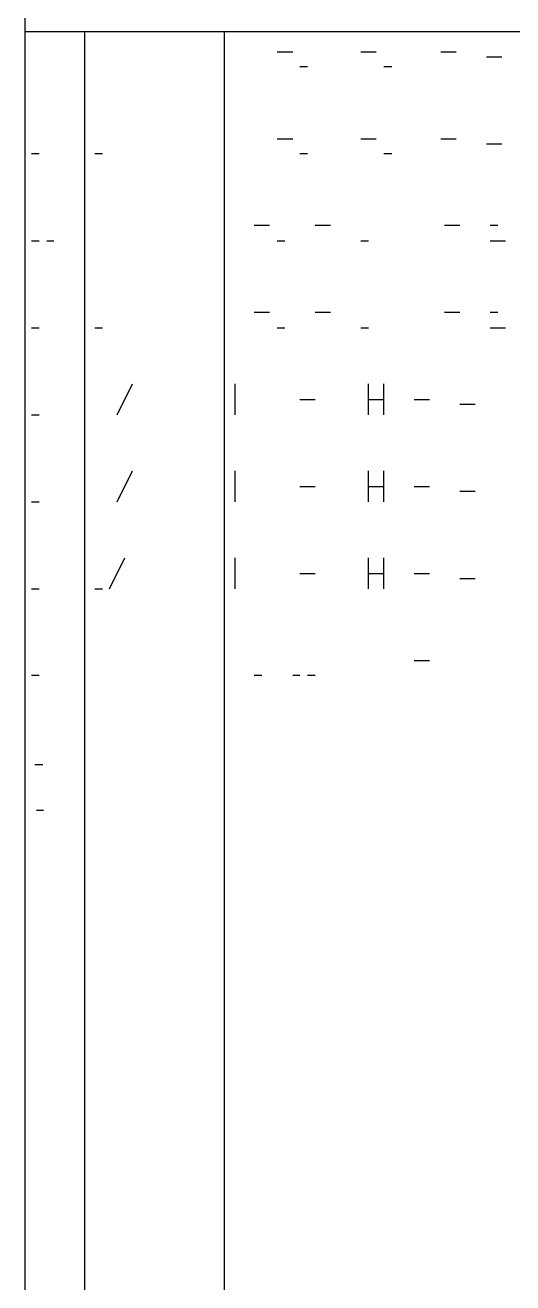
# Model space of a CAD drawing. Header units: millimetres. Extents: x 43 to 1147, y 31 to 811.
# Drawn here: x 820.4 to 903.7, y 246 to 461 of the extents above; entities that cross this region are included whole.
import ezdxf

# ---------------------------------------------------------------- set-up
doc = ezdxf.new("R2010")
doc.units = ezdxf.units.MM
doc.layers.add('LINES', color=7, linetype='Continuous')

msp = doc.modelspace()

# ---------------------------------------------------------------- linework, layer by layer
at = {"layer": 'LINES'}
for p, q in [((820.36, 39.52), (820.36, 802.72)), ((820.36, 459.88), (1137.16, 459.88)), ((830.56, 164.32), (830.56, 459.88)), ((854.44, 164.32), (854.44, 459.88)), ((863.44, 456.4), (866.08, 456.4)), ((877.72, 456.4), (880.36, 456.4)), ((891.4, 456.4), (894.04, 456.4)), ((867.28, 453.88), (868.6, 453.88)), ((881.68, 453.88), (883, 453.88)), ((899.2, 455.56), (901.84, 455.56)), ((863.44, 441.52), (866.08, 441.52)), ((877.72, 441.52), (880.36, 441.52)), ((891.4, 441.52), (894.04, 441.52)), ((821.44, 439), (822.76, 439)), ((832.24, 439), (833.56, 439)), ((867.28, 439), (868.6, 439)), ((881.68, 439), (883, 439)), ((899.2, 440.68), (901.84, 440.68)), ((859.48, 426.76), (862.12, 426.76)), ((869.92, 426.76), (872.56, 426.76)), ((892, 426.76), (894.64, 426.76)), ((899.8, 426.76), (901.12, 426.76)), ((821.44, 424.12), (822.76, 424.12)), ((824.08, 424.12), (825.28, 424.12)), ((863.44, 424.12), (864.76, 424.12)), ((877.72, 424.12), (879.04, 424.12)), ((899.8, 424.12), (902.44, 424.12)), ((859.48, 411.88), (862.12, 411.88)), ((869.92, 411.88), (872.56, 411.88)), ((892, 411.88), (894.64, 411.88)), ((899.8, 411.88), (901.12, 411.88)), ((821.44, 409.24), (822.76, 409.24)), ((832.24, 409.24), (833.56, 409.24)), ((863.44, 409.24), (864.76, 409.24)), ((877.72, 409.24), (879.04, 409.24)), ((899.8, 409.24), (902.44, 409.24)), ((836.08, 394.36), (838.72, 399.64)), ((856.24, 394.36), (856.24, 399.64)), ((879.04, 394.36), (879.04, 399.64)), ((881.68, 394.36), (881.68, 399.64)), ((867.28, 397), (869.92, 397)), ((879.04, 397), (881.68, 397)), ((886.84, 397), (889.48, 397)), ((894.64, 396.16), (897.28, 396.16)), ((821.44, 394.36), (822.76, 394.36)), ((836.08, 379.48), (838.72, 384.76)), ((856.24, 379.48), (856.24, 384.76)), ((879.04, 379.48), (879.04, 384.76)), ((881.68, 379.48), (881.68, 384.76)), ((867.28, 382.12), (869.92, 382.12)), ((879.04, 382.12), (881.68, 382.12)), ((886.84, 382.12), (889.48, 382.12)), ((894.64, 381.28), (897.28, 381.28)), ((821.44, 379.48), (822.76, 379.48)), ((834.76, 364.6), (837.4, 369.88)), ((856.24, 364.6), (856.24, 369.88)), ((879.04, 364.6), (879.04, 369.88)), ((881.68, 364.6), (881.68, 369.88)), ((867.28, 367.24), (869.92, 367.24)), ((879.04, 367.24), (881.68, 367.24)), ((886.84, 367.24), (889.48, 367.24)), ((894.64, 366.4), (897.28, 366.4)), ((821.44, 364.6), (822.76, 364.6)), ((832.24, 364.6), (833.56, 364.6)), ((886.84, 352.36), (889.48, 352.36)), ((821.44, 349.84), (822.76, 349.84)), ((859.48, 349.84), (860.8, 349.84)), ((866.08, 349.84), (867.28, 349.84)), ((868.6, 349.84), (869.92, 349.84)), ((822.04, 334.6), (823.36, 334.6)), ((822.28, 326.8), (823.48, 326.8))]:
    msp.add_line(p, q, dxfattribs=at)

doc.saveas('drawing.dxf')
